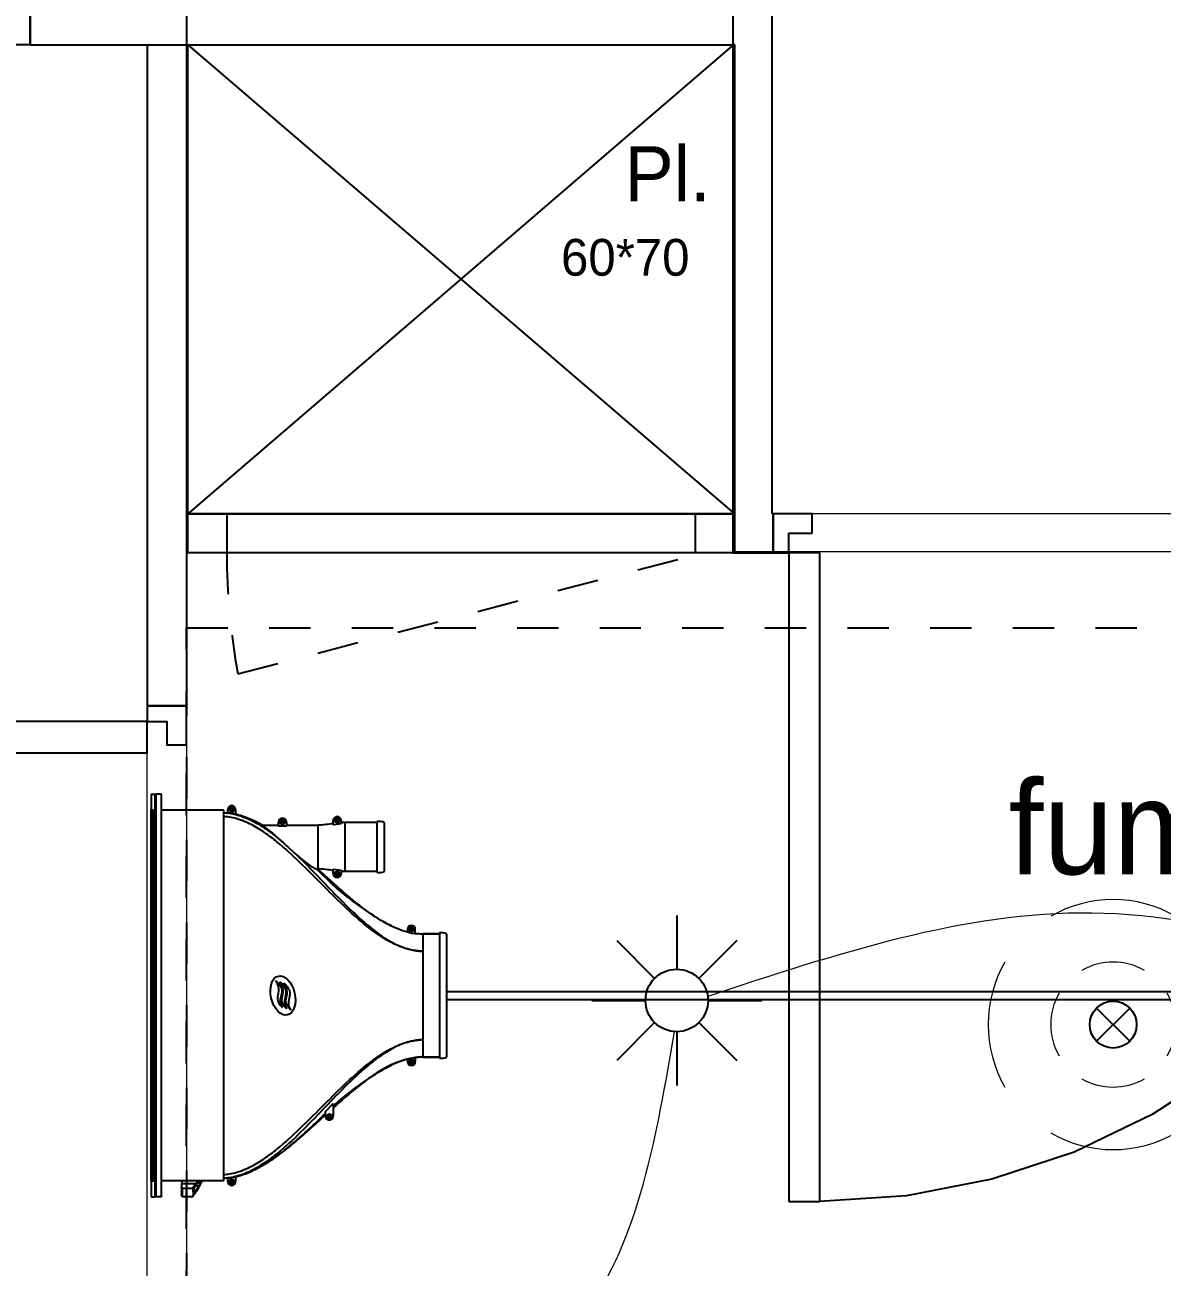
# Model space of a CAD drawing. Header units: centimetres. Extents: x 2648 to 12729, y 1890 to 6224.
# Drawn here: x 8802.1 to 8947.7, y 3593.1 to 3752 of the extents above; entities that cross this region are included whole.
import ezdxf

# ---------------------------------------------------------------- set-up
doc = ezdxf.new("R2010")
doc.units = ezdxf.units.CM
doc.linetypes.add('Style de ligne -18', pattern=[0.164042, 0.054681, -0.109361])
doc.linetypes.add('VW-01', pattern=[0.41656, 0.20828, -0.20828])
for name, color, linetype in [('B Faux plafonds', 9, 'Continuous'), ('B Général', 252, 'Continuous'), ('C ANNOTATIONS-prestations', 252, 'Continuous'), ('D SURFACES-shab', 252, 'Continuous')]:
    doc.layers.add(name, color=color, linetype=linetype)
for name, color, linetype, lineweight in [('prlm-CHAUFF', 4, 'Continuous', 25), ('prlm-ELEC-CFO', 10, 'Continuous', 25), ('prlm-ELEC-SSI', 6, 'Continuous', 25)]:
    doc.layers.add(name, color=color, linetype=linetype, lineweight=lineweight)
doc.styles.add('Eurostile', font='Eurosti.TTF')
doc.styles.add('prlm-elec-ssi', font='comic.ttf', dxfattribs={"height": 12})

# ---------------------------------------------------------------- blocks, each defined once
blk = doc.blocks.new('xi.FUM')
at = {"color": 0}
blk.add_wipeout([(-10.61, -10.61), (-15, 0), (-10.61, 10.61), (0, 15), (10.61, 10.61), (15, 0), (10.61, -10.61), (0, -15)], dxfattribs=at).dxf.layer = 'prlm-ELEC-SSI'
at = {"layer": 'prlm-ELEC-SSI', "color": 0}
for points in [[(-2.12, 2.12), (2.12, -2.12)], [(2.12, 2.12), (-2.12, -2.12)]]:
    blk.add_lwpolyline(points, dxfattribs=at)
blk.add_circle((0, 0), 3, dxfattribs=at)
at = {"layer": 'prlm-ELEC-SSI', "color": 0, "lineweight": 13}
for radius, start, end in [(16, 60, 120), (16, 150, 210), (8, 60, 120), (16, 330, 30), (8, 150, 210), (8, 330, 30), (8, 240, 300), (16, 240, 300)]:
    blk.add_arc((0, 0), radius, start, end, dxfattribs=at)
blk = doc.blocks.new('xi.SPOT')
at = {"color": 0, "lineweight": 5}
blk.add_wipeout([(-4, 0), (-2.83, -2.83), (0, -4), (2.83, -2.83), (4, 0), (2.83, 2.83), (0, 4), (-2.83, 2.83)], dxfattribs=at).dxf.layer = 'prlm-ELEC-CFO'
at = {"layer": 'prlm-ELEC-CFO', "color": 0, "linetype": 'ByBlock', "lineweight": -2, "flags": 128}
for points in [[(0, 10.88), (0, 4)], [(-7.69, 7.69), (-2.83, 2.83)], [(7.69, 7.69), (2.83, 2.83)], [(-10.88, 0), (-4, 0)], [(4, 0), (10.88, 0)], [(-2.83, -2.83), (-7.69, -7.69)], [(2.83, -2.83), (7.69, -7.69)], [(0, -4), (0, -10.88)]]:
    blk.add_lwpolyline(points, dxfattribs=at)
at = {"layer": 'prlm-ELEC-CFO', "color": 0, "linetype": 'ByBlock', "lineweight": -2}
blk.add_circle((0, 0), 4, dxfattribs=at)
blk = doc.blocks.new('B 80.Groupe-1')
at = {"layer": 'B Général', "linetype": 'Continuous'}
for p, q in [((8892.97, 3749.59), (8822.97, 3689.48)), ((8822.97, 3749.48), (8892.97, 3689.48))]:
    blk.add_line(p, q, dxfattribs=at)
at = {"layer": 'B Général', "linetype": 'VW-01', "ltscale": 25.4}
blk.add_line((8829.39, 3668.99), (8888.97, 3684.48), dxfattribs=at)
at = {"layer": 'B Général', "linetype": 'Continuous', "flags": 128}
for points in [[(8822.97, 3689.48), (8822.97, 3749.48), (8892.97, 3749.48), (8892.97, 3689.48)], [(8892.97, 3689.48), (8892.97, 3684.48), (8822.97, 3684.48), (8822.97, 3689.48)], [(8827.97, 3689.48), (8827.97, 3684.48), (8822.97, 3684.48), (8822.97, 3689.48)], [(8892.97, 3689.48), (8892.97, 3684.48), (8887.97, 3684.48), (8887.97, 3689.48)]]:
    blk.add_lwpolyline(points, close=True, dxfattribs=at)
at = {"layer": 'B Général', "linetype": 'VW-01', "ltscale": 25.4}
blk.add_arc((8912.97, 3684.48), 85, 180, 190.4987, dxfattribs=at)
at = {"layer": 'B Général', "insert": (8878.88, 3736.5), "char_height": 7.059, "attachment_point": 1, "line_spacing_factor": 0.894142, "style": 'Eurostile'}
blk.add_mtext('Pl.', dxfattribs=at)
at = {"layer": 'C ANNOTATIONS-prestations', "insert": (8870.75, 3722.25), "char_height": 4.706, "attachment_point": 4, "line_spacing_factor": 0.894142, "style": 'Eurostile'}
blk.add_mtext('60*70', dxfattribs=at)
blk = doc.blocks.new('B 80.PP 80')
at = {"layer": 'B Général', "flags": 128}
blk.add_lwpolyline([(-43, 2.5), (-43, 85.5), (-39, 85.5), (-39, 2.5)], close=True, dxfattribs=at)
at = {"layer": 'B Général', "linetype": 'Style de ligne -18', "ltscale": 25.4, "flags": 128}
blk.add_lwpolyline([(46, 2.5), (45.27, 13.33), (43.1, 23.98), (39.53, 34.26), (34.61, 44), (28.44, 53.03), (21.1, 61.19), (12.74, 68.35), (3.5, 74.38), (-6.47, 79.18), (-17, 82.67), (-27.91, 84.79), (-39, 85.5)], dxfattribs=at)
at = {"layer": 'B Général', "linetype": 'Continuous', "flags": 128}
for points in [[(-45, 2.5), (-43, 2.5), (-43, 0), (-40, 0), (-40, -2.5), (-45, -2.5)], [(48, 2.5), (46, 2.5), (46, 0), (43, 0), (43, -2.5), (48, -2.5), (48, -2.5), (48, -2.5), (48, 1.79), (48, 1.79)]]:
    blk.add_lwpolyline(points, close=True, dxfattribs=at)
at = {"layer": 'C ANNOTATIONS-prestations', "insert": (-37.5, 32.5), "char_height": 5.8825, "attachment_point": 1, "rotation": 90, "line_spacing_factor": 0.894142, "style": 'Eurostile'}
blk.add_mtext('PP 83 x 204', dxfattribs=at)

msp = doc.modelspace()

# ---------------------------------------------------------------- linework, layer by layer
at = {"layer": 'B Faux plafonds', "linetype": 'VW-01', "ltscale": 25.4, "flags": 128}
for points in [[(9042.796, 3554.889), (9042.796, 3822.084), (8892.796, 3822.084), (8892.796, 3893.389), (8822.796, 3893.389), (8822.796, 3554.889)], [(8822.796, 3674.889), (9042.796, 3674.889), (9042.796, 3554.889), (8822.796, 3554.889)]]:
    msp.add_lwpolyline(points, close=True, dxfattribs=at)
at = {"layer": 'B Général', "linetype": 'Continuous'}
for p, q in [((8892.796, 3684.481), (8892.796, 3822.084)), ((8892.796, 3684.481), (8892.796, 3822.084)), ((8897.796, 3689.481), (8897.796, 3822.084)), ((8897.796, 3689.481), (8897.796, 3822.084)), ((8802.796, 3749.48), (8802.796, 3754.48)), ((8802.796, 3749.48), (8892.796, 3749.48)), ((8802.796, 3749.48), (8817.796, 3749.48)), ((8817.796, 3749.48), (8817.796, 3664.889)), ((8817.796, 3749.48), (8817.796, 3664.889)), ((8822.796, 3749.48), (8892.796, 3749.48)), ((8822.796, 3749.48), (8822.796, 3664.889)), ((8822.796, 3749.48), (8822.796, 3664.889)), ((8897.796, 3689.481), (8897.896, 3689.481)), ((8897.796, 3689.481), (8897.896, 3689.481)), ((8897.896, 3684.481), (8897.896, 3689.481)), ((8902.896, 3689.481), (8897.896, 3689.481)), ((8897.896, 3689.481), (8897.896, 3684.481)), ((8902.896, 3686.981), (8902.896, 3689.481)), ((8899.896, 3684.481), (8899.896, 3686.981)), ((8899.896, 3686.981), (8902.896, 3686.981)), ((8892.796, 3684.481), (8897.896, 3684.481)), ((8892.796, 3684.481), (8897.896, 3684.481)), ((8897.896, 3684.481), (8899.896, 3684.481)), ((8817.796, 3664.889), (8822.796, 3664.889))]:
    msp.add_line(p, q, dxfattribs=at)
at = {"layer": 'B Général'}
for p, q in [((8899.896, 3684.481), (8899.896, 3601.481)), ((8903.896, 3684.481), (8899.896, 3684.481)), ((8903.896, 3601.481), (8903.896, 3684.481)), ((8899.896, 3601.481), (8903.896, 3601.481))]:
    msp.add_line(p, q, dxfattribs=at)
at = {"layer": 'B Général', "linetype": 'Style de ligne -18', "ltscale": 645.16}
for p, q in [((8925.896, 3604.31), (8914.991, 3602.192)), ((8914.991, 3602.192), (8903.896, 3601.481))]:
    msp.add_line(p, q, dxfattribs=at)
at = {"layer": 'D SURFACES-shab', "lineweight": 18, "flags": 128}
for points in [[(8897.796, 3822.084), (9042.796, 3822.084), (9042.796, 3689.481), (8897.796, 3689.481)], [(8817.796, 3749.48), (8452.485, 3749.48), (8452.485, 3276.389), (8976.796, 3276.389), (8976.797, 3336.389), (9036.795, 3336.389), (9036.796, 3519.889), (8975.796, 3519.889), (8975.796, 3549.889), (8817.796, 3549.889)], [(8892.796, 3684.584), (8892.796, 3749.533), (8822.796, 3749.426), (8822.796, 3554.889), (9042.796, 3554.889), (9042.796, 3684.584)]]:
    msp.add_lwpolyline(points, close=True, dxfattribs=at)
at = {"layer": 'prlm-CHAUFF', "ltscale": 50}
for p, q in [((8818.304, 3653.574), (8818.794, 3653.574)), ((8818.304, 3653.574), (8818.304, 3602.074)), ((8818.794, 3602.074), (8818.794, 3653.574)), ((8818.794, 3653.574), (8818.872, 3653.574)), ((8819.604, 3653.574), (8818.872, 3653.574)), ((8818.872, 3653.574), (8818.872, 3602.074)), ((8819.604, 3602.074), (8819.604, 3653.574)), ((8818.305, 3651.574), (8818.305, 3604.074)), ((8818.305, 3651.574), (8818.312, 3651.574)), ((8818.312, 3651.552), (8818.305, 3651.574)), ((8818.312, 3604.074), (8818.312, 3651.574)), ((8818.324, 3651.574), (8818.324, 3604.074)), ((8818.324, 3651.574), (8818.346, 3651.574)), ((8818.346, 3651.508), (8818.324, 3651.574)), ((8818.346, 3604.074), (8818.346, 3651.574)), ((8818.37, 3651.574), (8818.37, 3604.074)), ((8818.37, 3651.574), (8818.407, 3651.574)), ((8818.407, 3651.463), (8818.37, 3651.574)), ((8818.407, 3604.074), (8818.407, 3651.574)), ((8818.443, 3651.574), (8818.443, 3604.074)), ((8818.443, 3651.574), (8818.495, 3651.574)), ((8818.495, 3651.419), (8818.443, 3651.574)), ((8818.495, 3604.074), (8818.495, 3651.574)), ((8818.543, 3651.574), (8818.543, 3604.074)), ((8818.543, 3651.574), (8818.61, 3651.574)), ((8818.61, 3651.374), (8818.543, 3651.574)), ((8818.61, 3604.074), (8818.61, 3651.574)), ((8827.604, 3651.524), (8819.604, 3651.524)), ((8827.604, 3604.124), (8827.604, 3651.524)), ((8828.104, 3651.181), (8828.104, 3651.624)), ((8828.448, 3651.574), (8828.448, 3651.674)), ((8828.448, 3651.674), (8828.554, 3651.674)), ((8828.554, 3651.574), (8828.448, 3651.574)), ((8828.554, 3651.781), (8828.654, 3651.781)), ((8828.554, 3651.674), (8828.554, 3651.781)), ((8828.554, 3651.468), (8828.554, 3651.574)), ((8828.654, 3651.781), (8828.654, 3651.674)), ((8828.654, 3651.674), (8828.761, 3651.674)), ((8828.761, 3651.574), (8828.654, 3651.574)), ((8828.654, 3651.574), (8828.654, 3651.468)), ((8828.761, 3651.674), (8828.761, 3651.574)), ((8829.104, 3651.624), (8829.104, 3651.011)), ((8828.021, 3651.186), (8828.104, 3651.182)), ((8828.654, 3651.468), (8828.554, 3651.468)), ((8834.604, 3649.474), (8834.604, 3650.024)), ((8834.948, 3650.074), (8835.054, 3650.074)), ((8834.948, 3649.974), (8834.948, 3650.074)), ((8835.054, 3649.974), (8834.948, 3649.974)), ((8835.054, 3650.181), (8835.154, 3650.181)), ((8835.054, 3650.074), (8835.054, 3650.181)), ((8835.054, 3649.868), (8835.054, 3649.974)), ((8835.154, 3650.181), (8835.154, 3650.074)), ((8835.154, 3650.074), (8835.261, 3650.074)), ((8835.261, 3649.974), (8835.154, 3649.974)), ((8835.154, 3649.974), (8835.154, 3649.868)), ((8835.261, 3650.074), (8835.261, 3649.974)), ((8835.604, 3650.024), (8835.604, 3649.474)), ((8841.604, 3649.674), (8841.604, 3650.224)), ((8841.948, 3650.174), (8841.948, 3650.274)), ((8841.948, 3650.274), (8842.054, 3650.274)), ((8842.054, 3650.174), (8841.948, 3650.174)), ((8842.054, 3650.381), (8842.154, 3650.381)), ((8842.054, 3650.274), (8842.054, 3650.381)), ((8842.054, 3650.068), (8842.054, 3650.174)), ((8842.154, 3650.068), (8842.054, 3650.068)), ((8842.154, 3650.381), (8842.154, 3650.274)), ((8842.154, 3650.274), (8842.261, 3650.274)), ((8842.154, 3650.174), (8842.154, 3650.068)), ((8842.261, 3650.174), (8842.154, 3650.174)), ((8842.261, 3650.274), (8842.261, 3650.174)), ((8842.604, 3650.224), (8842.604, 3649.791)), ((8843.104, 3643.674), (8843.104, 3649.974)), ((8847.204, 3649.974), (8843.104, 3649.974)), ((8847.204, 3649.974), (8843.104, 3649.974)), ((8847.204, 3643.574), (8847.204, 3650.074)), ((8848.104, 3649.974), (8848.104, 3643.674)), ((8832.482, 3649.624), (8834.604, 3649.624)), ((8832.482, 3649.624), (8834.604, 3649.624)), ((8835.604, 3649.474), (8834.604, 3649.474)), ((8835.154, 3649.868), (8835.054, 3649.868)), ((8835.604, 3649.624), (8839.604, 3649.624)), ((8835.604, 3649.624), (8839.604, 3649.624)), ((8839.604, 3649.624), (8839.604, 3644.024)), ((8841.66, 3649.674), (8841.604, 3649.674)), ((8842.604, 3649.791), (8841.66, 3649.674)), ((8839.447, 3644.024), (8839.604, 3644.024)), ((8839.447, 3644.024), (8841.604, 3641.955)), ((8841.604, 3641.955), (8839.447, 3644.024)), ((8839.447, 3644.024), (8839.604, 3644.024)), ((8841.604, 3643.974), (8841.66, 3643.974)), ((8841.604, 3643.424), (8841.604, 3643.974)), ((8841.66, 3643.974), (8842.604, 3643.858)), ((8842.054, 3643.581), (8842.154, 3643.581)), ((8842.054, 3643.474), (8842.054, 3643.581)), ((8842.154, 3643.581), (8842.154, 3643.474)), ((8842.604, 3643.858), (8842.604, 3643.424)), ((8847.204, 3643.674), (8843.104, 3643.674)), ((8847.204, 3643.674), (8843.104, 3643.674)), ((8841.948, 3643.374), (8841.948, 3643.474)), ((8841.948, 3643.474), (8842.054, 3643.474)), ((8842.054, 3643.374), (8841.948, 3643.374)), ((8842.054, 3643.268), (8842.054, 3643.374)), ((8842.154, 3643.268), (8842.054, 3643.268)), ((8842.154, 3643.474), (8842.261, 3643.474)), ((8842.261, 3643.374), (8842.154, 3643.374)), ((8842.154, 3643.374), (8842.154, 3643.268)), ((8842.261, 3643.474), (8842.261, 3643.374)), ((8848.084, 3637.23), (8848.084, 3637.23)), ((8851.104, 3636.282), (8851.104, 3635.982)), ((8851.104, 3635.982), (8851.784, 3635.778)), ((8851.448, 3636.232), (8851.448, 3636.332)), ((8851.448, 3636.332), (8851.554, 3636.332)), ((8851.554, 3636.232), (8851.448, 3636.232)), ((8851.554, 3636.439), (8851.654, 3636.439)), ((8851.554, 3636.332), (8851.554, 3636.439)), ((8851.554, 3636.126), (8851.554, 3636.232)), ((8851.654, 3636.126), (8851.554, 3636.126)), ((8851.654, 3636.439), (8851.654, 3636.332)), ((8851.654, 3636.332), (8851.761, 3636.332)), ((8851.654, 3636.232), (8851.654, 3636.126)), ((8851.761, 3636.232), (8851.654, 3636.232)), ((8851.761, 3636.332), (8851.761, 3636.232)), ((8852.104, 3635.729), (8851.784, 3635.778)), ((8852.104, 3635.729), (8852.104, 3636.282)), ((8853.104, 3633.495), (8853.104, 3635.724)), ((8855.204, 3635.724), (8853.104, 3635.724)), ((8853.104, 3635.724), (8855.204, 3635.724)), ((8855.204, 3635.824), (8855.204, 3619.824)), ((8856.104, 3635.724), (8856.104, 3619.924)), ((8853.104, 3622.153), (8853.104, 3633.495)), ((8853.104, 3619.924), (8853.104, 3622.153)), ((8851.104, 3619.666), (8851.784, 3619.87)), ((8851.784, 3619.87), (8852.104, 3619.92)), ((8852.104, 3619.92), (8852.104, 3619.366)), ((8855.204, 3619.924), (8853.104, 3619.924)), ((8853.104, 3619.924), (8855.204, 3619.924)), ((8848.084, 3618.419), (8848.084, 3618.443)), ((8848.623, 3618.706), (8848.623, 3618.737)), ((8851.104, 3619.366), (8851.104, 3619.666)), ((8851.448, 3619.316), (8851.448, 3619.416)), ((8851.448, 3619.416), (8851.554, 3619.416)), ((8851.554, 3619.316), (8851.448, 3619.316)), ((8851.554, 3619.522), (8851.654, 3619.522)), ((8851.554, 3619.416), (8851.554, 3619.522)), ((8851.554, 3619.21), (8851.554, 3619.316)), ((8851.654, 3619.21), (8851.554, 3619.21)), ((8851.654, 3619.522), (8851.654, 3619.416)), ((8851.654, 3619.416), (8851.761, 3619.416)), ((8851.654, 3619.316), (8851.654, 3619.21)), ((8851.761, 3619.316), (8851.654, 3619.316)), ((8851.761, 3619.416), (8851.761, 3619.316)), ((8840.604, 3612.997), (8841.604, 3613.999)), ((8841.604, 3613.999), (8841.604, 3612.383)), ((8840.604, 3612.383), (8840.604, 3612.997)), ((8840.948, 3612.333), (8840.948, 3612.433)), ((8840.948, 3612.433), (8841.054, 3612.433)), ((8841.054, 3612.333), (8840.948, 3612.333)), ((8841.054, 3612.54), (8841.154, 3612.54)), ((8841.054, 3612.433), (8841.054, 3612.54)), ((8841.054, 3612.227), (8841.054, 3612.333)), ((8841.154, 3612.227), (8841.054, 3612.227)), ((8841.154, 3612.54), (8841.154, 3612.433)), ((8841.154, 3612.433), (8841.261, 3612.433)), ((8841.261, 3612.333), (8841.154, 3612.333)), ((8841.154, 3612.333), (8841.154, 3612.227)), ((8841.261, 3612.433), (8841.261, 3612.333)), ((8818.305, 3604.074), (8818.312, 3604.096)), ((8818.312, 3604.074), (8818.305, 3604.074)), ((8818.324, 3604.074), (8818.346, 3604.141)), ((8818.346, 3604.074), (8818.324, 3604.074)), ((8818.37, 3604.074), (8818.407, 3604.185)), ((8818.407, 3604.074), (8818.37, 3604.074)), ((8818.443, 3604.074), (8818.495, 3604.23)), ((8818.495, 3604.074), (8818.443, 3604.074)), ((8818.543, 3604.074), (8818.61, 3604.274)), ((8818.61, 3604.074), (8818.543, 3604.074)), ((8827.604, 3604.124), (8819.604, 3604.124)), ((8822.204, 3604.029), (8822.114, 3603.939)), ((8822.114, 3603.939), (8822.204, 3603.849)), ((8822.17, 3604.124), (8822.204, 3604.09)), ((8822.204, 3604.124), (8822.204, 3603.761)), ((8824.021, 3603.761), (8824.266, 3604.124)), ((8824.076, 3603.642), (8824.411, 3604.124)), ((8828.021, 3604.462), (8828.104, 3604.467)), ((8828.104, 3604.024), (8828.104, 3604.467)), ((8828.448, 3603.974), (8828.448, 3604.074)), ((8828.448, 3604.074), (8828.554, 3604.074)), ((8828.554, 3603.974), (8828.448, 3603.974)), ((8828.554, 3604.181), (8828.654, 3604.181)), ((8828.554, 3604.074), (8828.554, 3604.181)), ((8828.554, 3603.868), (8828.554, 3603.974)), ((8828.654, 3603.868), (8828.554, 3603.868)), ((8828.654, 3604.181), (8828.654, 3604.074)), ((8828.654, 3604.074), (8828.761, 3604.074)), ((8828.761, 3603.974), (8828.654, 3603.974)), ((8828.654, 3603.974), (8828.654, 3603.868)), ((8828.761, 3604.074), (8828.761, 3603.974)), ((8829.104, 3604.637), (8829.104, 3604.024)), ((8822.204, 3603.786), (8822.114, 3603.696)), ((8822.114, 3603.696), (8822.204, 3603.606)), ((8822.168, 3603.643), (8822.114, 3603.589)), ((8822.114, 3603.589), (8822.18, 3603.523)), ((8822.204, 3603.548), (8822.114, 3603.458)), ((8822.114, 3603.458), (8822.204, 3603.368)), ((8822.172, 3603.4), (8822.114, 3603.342)), ((8822.114, 3603.342), (8822.188, 3603.268)), ((8822.204, 3603.285), (8822.114, 3603.195)), ((8822.114, 3603.195), (8822.204, 3603.105)), ((8822.184, 3603.125), (8822.114, 3603.056)), ((8822.204, 3603.097), (8822.114, 3603.007)), ((8822.114, 3603.056), (8822.138, 3603.032)), ((8822.114, 3603.007), (8822.204, 3602.917)), ((8822.197, 3602.924), (8822.114, 3602.841)), ((8822.114, 3602.841), (8822.204, 3602.751)), ((8822.149, 3602.807), (8822.114, 3602.773)), ((8822.114, 3602.773), (8822.153, 3602.734)), ((8822.187, 3602.768), (8822.114, 3602.696)), ((8822.114, 3602.696), (8822.204, 3602.606)), ((8822.177, 3602.633), (8822.114, 3602.57)), ((8822.114, 3602.57), (8822.204, 3602.48)), ((8822.132, 3602.552), (8822.114, 3602.534)), ((8822.114, 3602.534), (8822.149, 3602.5)), ((8822.167, 3602.517), (8822.114, 3602.465)), ((8822.114, 3602.465), (8822.204, 3602.375)), ((8822.157, 3602.422), (8822.114, 3602.379)), ((8822.114, 3602.379), (8822.204, 3602.289)), ((8822.147, 3602.347), (8822.114, 3602.315)), ((8822.114, 3602.315), (8822.204, 3602.225)), ((8822.136, 3602.293), (8822.114, 3602.271)), ((8822.114, 3602.271), (8822.204, 3602.181)), ((8822.204, 3603.761), (8824.021, 3603.761)), ((8822.204, 3603.187), (8822.204, 3603.761)), ((8822.204, 3603.187), (8822.206, 3603.185)), ((8822.204, 3602.161), (8822.204, 3603.187)), ((8822.206, 3603.185), (8823.645, 3603.185)), ((8822.254, 3603.109), (8822.206, 3603.185)), ((8822.254, 3603.109), (8822.254, 3602.116)), ((8823.618, 3603.109), (8822.254, 3603.109)), ((8823.645, 3603.185), (8823.618, 3603.109)), ((8823.645, 3603.185), (8824.021, 3603.761)), ((8823.846, 3603.287), (8824.065, 3603.625)), ((8824.065, 3602.767), (8823.846, 3602.43)), ((8823.856, 3602.815), (8824.039, 3602.815)), ((8824.028, 3602.806), (8823.857, 3602.806)), ((8823.858, 3602.544), (8824.028, 3602.806)), ((8824.394, 3603.416), (8823.929, 3603.416)), ((8823.964, 3603.47), (8824.459, 3603.47)), ((8824.028, 3602.806), (8824.039, 3602.815)), ((8824.065, 3602.767), (8824.028, 3602.806)), ((8824.039, 3602.815), (8824.395, 3603.416)), ((8824.076, 3602.785), (8824.039, 3602.815)), ((8824.065, 3603.625), (8824.076, 3603.642)), ((8824.076, 3602.785), (8824.065, 3602.767)), ((8824.433, 3603.39), (8824.076, 3602.785)), ((8824.395, 3603.416), (8824.433, 3603.39)), ((8824.459, 3603.47), (8824.455, 3603.468)), ((8824.459, 3603.47), (8824.497, 3603.493)), ((8818.304, 3602.074), (8818.794, 3602.074)), ((8818.872, 3602.074), (8818.794, 3602.074)), ((8819.604, 3602.074), (8818.872, 3602.074)), ((8822.206, 3602.159), (8822.204, 3602.161)), ((8822.254, 3602.116), (8822.206, 3602.159)), ((8822.254, 3602.116), (8823.618, 3602.116))]:
    msp.add_line(p, q, dxfattribs=at)
for centre, radius in [((8828.604, 3651.624), 0.3), ((8828.604, 3651.624), 0.25), ((8835.104, 3650.024), 0.3), ((8835.104, 3650.024), 0.25), ((8842.104, 3650.224), 0.3), ((8842.104, 3650.224), 0.25), ((8842.104, 3643.424), 0.3), ((8842.104, 3643.424), 0.25), ((8851.604, 3636.282), 0.3), ((8851.604, 3636.282), 0.25), ((8851.604, 3619.366), 0.3), ((8851.604, 3619.366), 0.25), ((8841.104, 3612.383), 0.3), ((8841.104, 3612.383), 0.25), ((8828.604, 3604.024), 0.3), ((8828.604, 3604.024), 0.25)]:
    msp.add_circle(centre, radius, dxfattribs=at)
for centre, radius, start, end in [((8828.604, 3651.624), 0.5, 0, 180), ((8826.244, 3639.237), 12.115, 73.72632, 76.38523), ((8835.104, 3650.024), 0.5, 0, 180), ((8842.104, 3650.224), 0.5, 0, 180), ((8847.439, 3648.088), 2, 70.5755, 96.74412), ((8847.439, 3648.088), 2, 70.5755, 96.74412), ((8818.83, 3630.307), 23.654, 46.40993, 54.75012), ((8859.651, 3672.567), 35.103, 225.71113, 229.52651), ((8847.439, 3645.56), 2, 263.25588, 289.4245), ((8847.439, 3645.56), 2, 263.25588, 289.4245), ((8842.104, 3643.424), 0.5, 180, 0), ((8849.706, 3650.336), 11.657, 225.97007, 230.42447), ((8849.931, 3650.587), 11.994, 226.03261, 230.36189), ((8867.667, 3670.959), 39.002, 229.38871, 239.85996), ((8867.667, 3670.958), 39.001, 229.38866, 239.86009), ((8857.772, 3654.742), 20.014, 241.04826, 242.79827), ((8857.772, 3654.742), 20.014, 241.04819, 242.79819), ((8854.074, 3647.339), 11.739, 242.3321, 255.44097), ((8853.929, 3646.98), 11.354, 242.13741, 255.69294), ((8851.604, 3636.282), 0.5, 0, 180), ((8853.09, 3642.893), 7.169, 262.09231, 263.54484), ((8853.112, 3643.492), 7.768, 262.54564, 269.94227), ((8853.114, 3643.547), 7.822, 262.57629, 269.92645), ((8853.09, 3642.893), 7.169, 263.90527, 270.11567), ((8855.439, 3633.838), 2, 70.5755, 96.74412), ((8855.439, 3633.838), 2, 70.57549, 96.74413), ((8854.585, 3606.719), 13.428, 102.99541, 126.08235), ((8853.112, 3612.156), 7.768, 90.05773, 97.45436), ((8853.114, 3612.102), 7.822, 90.07356, 97.42371), ((8853.094, 3612.713), 7.248, 89.9215, 97.83817), ((8855.439, 3621.81), 2, 263.25588, 289.4245), ((8855.439, 3621.81), 2, 263.25587, 289.42451), ((8867.667, 3584.69), 39.001, 120.13992, 130.61135), ((8857.772, 3600.906), 20.014, 117.2018, 118.95181), ((8853.929, 3608.669), 11.354, 104.41062, 117.86258), ((8851.604, 3619.366), 0.5, 180, 0), ((8867.667, 3584.69), 39.002, 122.5506, 130.61129), ((8849.706, 3605.313), 11.657, 129.57553, 134.02992), ((8849.931, 3605.062), 11.994, 129.6381, 133.96738), ((8841.104, 3612.383), 0.5, 180, 0), ((8812.373, 3610.183), 13.847, 331.91822, 334.05151), ((8812.722, 3610.062), 13.432, 332.11504, 333.76315), ((8828.604, 3604.024), 0.5, 180, 0), ((8813.567, 3609.538), 12.5, 323.74938, 325.06371), ((8824.523, 3601.94), 0.836, 144.1326, 149.24253), ((8824.714, 3603.102), 0.448, 124.67133, 135.49816), ((8825.059, 3603.07), 0.703, 143.033, 152.93247), ((8813.567, 3609.538), 12.5, 331.31767, 331.5903)]:
    msp.add_arc(centre, radius, start, end, dxfattribs=at)
msp.add_ellipse((8835.152, 3627.824), major_axis=(0.574, -2.491), ratio=0.6007751, dxfattribs=at)
for points, knots in [([(8827.605, 3651.217), (8827.882, 3651.205), (8828.158, 3651.176), (8828.796, 3651.073), (8829.155, 3650.988), (8830.212, 3650.666), (8830.889, 3650.365), (8832.202, 3649.65), (8832.82, 3649.246), (8834.01, 3648.38), (8834.582, 3647.919), (8835.139, 3647.44)], [0.03316313, 0.03316313, 0.03316313, 0.03316313, 0.125, 0.125, 0.25, 0.25, 0.5, 0.5, 0.75, 0.75, 1, 1, 1, 1]), ([(8853.104, 3633.495), (8852.934, 3633.496), (8852.764, 3633.502), (8852.425, 3633.527), (8852.257, 3633.546), (8851.752, 3633.619), (8851.42, 3633.691), (8850.766, 3633.874), (8850.446, 3633.984), (8849.817, 3634.234), (8849.507, 3634.374), (8848.605, 3634.827), (8848.037, 3635.168), (8846.942, 3635.901), (8846.415, 3636.292), (8844.874, 3637.516), (8843.901, 3638.396), (8841.995, 3640.208), (8841.064, 3641.141), (8839.205, 3643.009), (8838.277, 3643.946), (8836.377, 3645.773), (8835.409, 3646.663), (8833.879, 3647.902), (8833.356, 3648.298), (8832.541, 3648.855), (8832.264, 3649.034), (8831.698, 3649.377), (8831.407, 3649.54), (8830.518, 3649.996), (8829.909, 3650.251), (8828.961, 3650.524), (8828.638, 3650.596), (8828.077, 3650.682), (8827.841, 3650.706), (8827.605, 3650.717)], [0, 0, 0, 0, 0.015625, 0.015625, 0.03125, 0.03125, 0.0625, 0.0625, 0.09375, 0.09375, 0.125, 0.125, 0.1875, 0.1875, 0.25, 0.25, 0.375, 0.375, 0.5, 0.5, 0.625, 0.625, 0.75, 0.75, 0.8125, 0.8125, 0.84375, 0.84375, 0.875, 0.875, 0.9375, 0.9375, 0.96875, 0.96875, 0.99071887, 0.99071887, 0.99071887, 0.99071887]), ([(8829.104, 3651.014), (8829.401, 3650.946), (8829.695, 3650.864), (8830.132, 3650.72), (8830.277, 3650.668), (8830.565, 3650.56), (8830.708, 3650.503), (8831.131, 3650.324), (8831.408, 3650.195), (8831.952, 3649.921), (8832.219, 3649.776), (8832.482, 3649.624)], [0, 0, 0, 0, 0.25, 0.25, 0.375, 0.375, 0.5, 0.5, 0.75, 0.75, 1, 1, 1, 1]), ([(8832.482, 3649.624), (8832.203, 3649.785), (8831.92, 3649.938), (8831.344, 3650.226), (8831.052, 3650.36), (8830.457, 3650.605), (8830.154, 3650.716), (8829.774, 3650.835), (8829.704, 3650.856), (8829.634, 3650.877)], [0, 0, 0, 0, 0.25, 0.25, 0.5, 0.5, 0.75, 0.75, 0.80624293, 0.80624293, 0.80624293, 0.80624293]), ([(8836.866, 3645.864), (8838.112, 3644.67), (8839.309, 3643.418), (8841.704, 3640.923), (8842.901, 3639.674), (8844.775, 3637.892), (8845.413, 3637.314), (8846.737, 3636.213), (8847.422, 3635.689), (8848.516, 3634.98), (8848.892, 3634.756), (8849.674, 3634.345), (8850.081, 3634.158), (8850.912, 3633.845), (8851.341, 3633.718), (8851.996, 3633.586), (8852.217, 3633.552), (8852.55, 3633.518), (8852.661, 3633.51), (8852.884, 3633.498), (8852.994, 3633.496), (8853.104, 3633.495)], [0, 0, 0, 0, 0.25, 0.25, 0.5, 0.5, 0.625, 0.625, 0.75, 0.75, 0.8125, 0.8125, 0.875, 0.875, 0.9375, 0.9375, 0.96875, 0.96875, 0.984375, 0.984375, 1, 1, 1, 1]), ([(8836.866, 3645.864), (8837.129, 3645.633), (8837.394, 3645.408), (8837.906, 3644.995), (8838.154, 3644.804), (8838.632, 3644.461), (8838.855, 3644.314), (8839.138, 3644.149), (8839.222, 3644.104), (8839.361, 3644.042), (8839.415, 3644.024), (8839.447, 3644.024)], [0, 0, 0, 0, 0.25, 0.25, 0.5, 0.5, 0.75, 0.75, 0.875, 0.875, 1, 1, 1, 1]), ([(8849.063, 3636.726), (8848.726, 3636.885), (8848.015, 3637.255), (8846.958, 3637.901), (8845.872, 3638.654), (8844.789, 3639.479), (8843.709, 3640.362), (8842.417, 3641.475), (8841.065, 3642.687), (8840.037, 3643.632), (8839.6, 3644.026)], [0.15680816, 0.15680816, 0.15680816, 0.15680816, 0.23054182, 0.31498735, 0.4025619, 0.49293853, 0.58568769, 0.68035512, 0.83177458, 0.95095777, 0.95095777, 0.95095777, 0.95095777]), ([(8834.232, 3629.761), (8834.95, 3629.038), (8835.045, 3628.662), (8835.004, 3628.273), (8834.939, 3627.661), (8834.536, 3627.015), (8835.112, 3626.28)], [0, 0, 0, 0, 0.3890747, 0.3890747, 0.3890747, 1, 1, 1, 1]), ([(8835.276, 3629.449), (8835.995, 3628.727), (8836.09, 3628.351), (8836.049, 3627.962), (8835.984, 3627.35), (8835.58, 3626.704), (8836.157, 3625.969)], [0, 0, 0, 0, 0.3890747, 0.3890747, 0.3890747, 1, 1, 1, 1]), ([(8853.104, 3622.153), (8852.933, 3622.152), (8852.761, 3622.146), (8852.419, 3622.119), (8852.248, 3622.099), (8851.739, 3622.019), (8851.405, 3621.941), (8850.747, 3621.744), (8850.426, 3621.626), (8849.797, 3621.358), (8849.487, 3621.208), (8848.589, 3620.726), (8848.026, 3620.364), (8846.942, 3619.59), (8846.422, 3619.179), (8844.901, 3617.896), (8843.941, 3616.979), (8842.06, 3615.101), (8841.14, 3614.138), (8839.296, 3612.217), (8838.372, 3611.257), (8836.473, 3609.392), (8835.502, 3608.487), (8833.96, 3607.234), (8833.432, 3606.833), (8832.606, 3606.273), (8832.326, 3606.093), (8831.751, 3605.75), (8831.455, 3605.587), (8830.555, 3605.135), (8829.939, 3604.885), (8828.978, 3604.618), (8828.652, 3604.548), (8828.084, 3604.465), (8827.845, 3604.442), (8827.605, 3604.431)], [0, 0, 0, 0, 0.015625, 0.015625, 0.03125, 0.03125, 0.0625, 0.0625, 0.09375, 0.09375, 0.125, 0.125, 0.1875, 0.1875, 0.25, 0.25, 0.375, 0.375, 0.5, 0.5, 0.625, 0.625, 0.75, 0.75, 0.8125, 0.8125, 0.84375, 0.84375, 0.875, 0.875, 0.9375, 0.9375, 0.96875, 0.96875, 0.99080463, 0.99080463, 0.99080463, 0.99080463]), ([(8827.605, 3604.931), (8827.841, 3604.942), (8828.077, 3604.966), (8828.639, 3605.052), (8828.961, 3605.125), (8829.91, 3605.398), (8830.518, 3605.652), (8831.407, 3606.108), (8831.698, 3606.272), (8832.265, 3606.614), (8832.541, 3606.793), (8833.356, 3607.35), (8833.879, 3607.747), (8835.409, 3608.986), (8836.378, 3609.876), (8838.277, 3611.703), (8839.206, 3612.639), (8841.065, 3614.508), (8841.996, 3615.441), (8843.901, 3617.253), (8844.875, 3618.133), (8846.416, 3619.357), (8846.943, 3619.748), (8848.038, 3620.481), (8848.606, 3620.822), (8849.508, 3621.274), (8849.818, 3621.415), (8850.447, 3621.665), (8850.768, 3621.775), (8851.422, 3621.958), (8851.754, 3622.029), (8852.259, 3622.103), (8852.428, 3622.122), (8852.766, 3622.147), (8852.936, 3622.152), (8853.104, 3622.153)], [0.00928076, 0.00928076, 0.00928076, 0.00928076, 0.03125, 0.03125, 0.0625, 0.0625, 0.125, 0.125, 0.15625, 0.15625, 0.1875, 0.1875, 0.25, 0.25, 0.375, 0.375, 0.5, 0.5, 0.625, 0.625, 0.75, 0.75, 0.8125, 0.8125, 0.875, 0.875, 0.90625, 0.90625, 0.9375, 0.9375, 0.96875, 0.96875, 0.984375, 0.984375, 1, 1, 1, 1]), ([(8841.603, 3613.441), (8841.962, 3613.763), (8842.745, 3614.459), (8843.958, 3615.498), (8845.142, 3616.447), (8846.222, 3617.244), (8847.193, 3617.896), (8848.128, 3618.453), (8848.751, 3618.774), (8849.04, 3618.911)], [0.57305924, 0.57305924, 0.57305924, 0.57305924, 0.626259, 0.6884084, 0.74897183, 0.79308272, 0.83589876, 0.87731985, 0.91237468, 0.91237468, 0.91237468, 0.91237468]), ([(8829.104, 3604.634), (8829.392, 3604.7), (8829.678, 3604.78), (8830.243, 3604.965), (8830.524, 3605.07), (8831.348, 3605.413), (8831.876, 3605.679), (8832.903, 3606.263), (8833.401, 3606.581), (8834.377, 3607.254), (8834.854, 3607.611), (8836.254, 3608.712), (8837.146, 3609.492), (8838.894, 3611.09), (8839.75, 3611.91), (8840.604, 3612.732)], [0, 0, 0, 0, 0.0625, 0.0625, 0.125, 0.125, 0.25, 0.25, 0.375, 0.375, 0.5, 0.5, 0.75, 0.75, 1, 1, 1, 1]), ([(8833.15, 3606.424), (8833.314, 3606.526), (8833.807, 3606.846), (8834.621, 3607.418), (8835.591, 3608.158), (8836.561, 3608.948), (8837.642, 3609.87), (8838.826, 3610.922), (8839.846, 3611.849), (8840.44, 3612.388), (8840.604, 3612.537)], [0.16942225, 0.16942225, 0.16942225, 0.16942225, 0.19060013, 0.2339285, 0.2787061, 0.32470189, 0.37164236, 0.43517089, 0.4991397, 0.52356497, 0.52356497, 0.52356497, 0.52356497]), ([(8824.459, 3603.47), (8824.461, 3603.472), (8824.466, 3603.477), (8824.474, 3603.484), (8824.481, 3603.493), (8824.487, 3603.502), (8824.493, 3603.512), (8824.498, 3603.523), (8824.503, 3603.535), (8824.507, 3603.548), (8824.511, 3603.561), (8824.515, 3603.576), (8824.518, 3603.591), (8824.521, 3603.606), (8824.523, 3603.623), (8824.524, 3603.64), (8824.526, 3603.658), (8824.526, 3603.677), (8824.527, 3603.703), (8824.526, 3603.736), (8824.524, 3603.778), (8824.519, 3603.823), (8824.513, 3603.871), (8824.506, 3603.923), (8824.497, 3603.977), (8824.486, 3604.034), (8824.476, 3604.083), (8824.469, 3604.112), (8824.467, 3604.121)], [0, 0, 0, 0, 0.03007729, 0.06005389, 0.0899314, 0.11971144, 0.14939564, 0.17898565, 0.20848313, 0.23788978, 0.26720728, 0.29643736, 0.32558172, 0.35464213, 0.38362033, 0.4125181, 0.44133724, 0.47007953, 0.4987468, 0.55325793, 0.60803682, 0.66309582, 0.71844711, 0.77410266, 0.83007424, 0.88637344, 0.94301163, 0.96771742, 0.96771742, 0.96771742, 0.96771742]), ([(8824.511, 3604.12), (8824.511, 3604.117), (8824.514, 3604.104), (8824.519, 3604.08), (8824.526, 3604.049), (8824.532, 3604.019), (8824.537, 3603.989), (8824.542, 3603.961), (8824.547, 3603.933), (8824.551, 3603.906), (8824.554, 3603.88), (8824.557, 3603.854), (8824.56, 3603.83), (8824.562, 3603.806), (8824.563, 3603.783), (8824.565, 3603.761), (8824.565, 3603.739), (8824.566, 3603.712), (8824.565, 3603.682), (8824.562, 3603.648), (8824.558, 3603.617), (8824.552, 3603.589), (8824.545, 3603.564), (8824.535, 3603.542), (8824.524, 3603.522), (8824.512, 3603.506), (8824.502, 3603.497), (8824.497, 3603.493)], [0.053874, 0.053874, 0.053874, 0.053874, 0.06071041, 0.09076432, 0.12064021, 0.1503557, 0.17992874, 0.20937763, 0.238721, 0.26797777, 0.29716716, 0.32630864, 0.35542192, 0.38452691, 0.4136437, 0.44279256, 0.47199386, 0.50126807, 0.55623267, 0.61100343, 0.66571537, 0.72050165, 0.7754929, 0.83081662, 0.88659665, 0.94295271, 1, 1, 1, 1]), ([(8824.56, 3603.587), (8824.562, 3603.59), (8824.565, 3603.597), (8824.57, 3603.608), (8824.574, 3603.621), (8824.578, 3603.634), (8824.582, 3603.648), (8824.585, 3603.663), (8824.588, 3603.678), (8824.59, 3603.694), (8824.591, 3603.711), (8824.593, 3603.729), (8824.593, 3603.748), (8824.594, 3603.773), (8824.593, 3603.806), (8824.591, 3603.847), (8824.587, 3603.891), (8824.581, 3603.938), (8824.574, 3603.987), (8824.564, 3604.04), (8824.556, 3604.085), (8824.55, 3604.113), (8824.548, 3604.122)], [0.10594021, 0.10594021, 0.10594021, 0.10594021, 0.13595044, 0.16948681, 0.20288603, 0.23617044, 0.26936273, 0.30248592, 0.33556328, 0.36861838, 0.40167498, 0.43475703, 0.46788866, 0.5010941, 0.56297805, 0.62469258, 0.68639421, 0.74823739, 0.81037369, 0.87295114, 0.93611354, 0.96545219, 0.96545219, 0.96545219, 0.96545219]), ([(8823.618, 3602.116), (8823.646, 3602.136), (8823.668, 3602.172), (8823.697, 3602.276), (8823.704, 3602.344), (8823.704, 3602.47), (8823.703, 3602.516), (8823.695, 3602.616), (8823.69, 3602.669), (8823.668, 3602.839), (8823.646, 3602.967), (8823.618, 3603.109)], [0, 0, 0, 0, 0.25, 0.25, 0.5, 0.5, 0.625, 0.625, 0.75, 0.75, 1, 1, 1, 1]), ([(8823.806, 3603.176), (8823.806, 3603.177), (8823.805, 3603.18), (8823.805, 3603.186), (8823.806, 3603.191), (8823.806, 3603.198), (8823.808, 3603.205), (8823.81, 3603.212), (8823.812, 3603.22), (8823.817, 3603.232), (8823.824, 3603.249), (8823.834, 3603.269), (8823.842, 3603.281), (8823.846, 3603.287)], [0, 0, 0, 0, 0.0617893, 0.1223736, 0.1824406, 0.2426966, 0.303842, 0.3665485, 0.4314399, 0.4990804, 0.6683458, 0.8326458, 1, 1, 1, 1]), ([(8823.813, 3602.378), (8823.815, 3602.381), (8823.82, 3602.388), (8823.826, 3602.399), (8823.832, 3602.411), (8823.837, 3602.423), (8823.842, 3602.437), (8823.846, 3602.452), (8823.85, 3602.467), (8823.854, 3602.484), (8823.857, 3602.501), (8823.86, 3602.519), (8823.862, 3602.539), (8823.864, 3602.559), (8823.865, 3602.579), (8823.866, 3602.601), (8823.867, 3602.624), (8823.867, 3602.654), (8823.866, 3602.694), (8823.864, 3602.743), (8823.86, 3602.796), (8823.855, 3602.851), (8823.848, 3602.91), (8823.84, 3602.972), (8823.83, 3603.036), (8823.819, 3603.104), (8823.811, 3603.152), (8823.806, 3603.176)], [0.03047123, 0.03047123, 0.03047123, 0.03047123, 0.05994566, 0.08976821, 0.11950158, 0.14915412, 0.17873427, 0.20825051, 0.23771143, 0.26712563, 0.2965018, 0.32584868, 0.35517504, 0.38448971, 0.41380153, 0.4431194, 0.47245222, 0.50180892, 0.55686694, 0.61186302, 0.66685622, 0.72190523, 0.77706824, 0.83240282, 0.88796581, 0.94381319, 1, 1, 1, 1])]:
    msp.add_open_spline(points, degree=3, knots=knots, dxfattribs=at)
for points in [[(8829.104, 3651.011), (8828.774, 3651.088), (8828.441, 3651.145), (8828.104, 3651.181)], [(8843.104, 3649.974), (8842.938, 3649.974), (8842.771, 3649.967), (8842.604, 3649.955)], [(8843.104, 3649.974), (8842.938, 3649.974), (8842.771, 3649.967), (8842.604, 3649.955)], [(8841.604, 3649.836), (8840.938, 3649.738), (8840.271, 3649.624), (8839.604, 3649.624)], [(8841.604, 3649.836), (8840.938, 3649.738), (8840.271, 3649.624), (8839.604, 3649.624)], [(8841.604, 3643.812), (8840.938, 3643.91), (8840.271, 3644.024), (8839.604, 3644.024)], [(8841.604, 3643.812), (8840.938, 3643.91), (8840.271, 3644.024), (8839.604, 3644.024)], [(8843.104, 3643.674), (8842.938, 3643.674), (8842.771, 3643.681), (8842.604, 3643.694)], [(8843.104, 3643.674), (8842.938, 3643.674), (8842.771, 3643.681), (8842.604, 3643.694)], [(8834.648, 3628.369), (8834.689, 3628.762), (8834.592, 3629.141), (8834.232, 3629.761)], [(8834.765, 3629.605), (8835.483, 3628.882), (8835.579, 3628.507), (8835.537, 3628.118)], [(8835.181, 3628.214), (8835.223, 3628.607), (8835.125, 3628.985), (8834.765, 3629.605)], [(8835.692, 3628.058), (8835.734, 3628.451), (8835.636, 3628.83), (8835.276, 3629.449)], [(8835.112, 3626.28), (8834.176, 3627.105), (8834.582, 3627.754), (8834.648, 3628.369)], [(8835.646, 3626.125), (8834.709, 3626.949), (8835.116, 3627.599), (8835.181, 3628.214)], [(8835.537, 3628.118), (8835.472, 3627.506), (8835.069, 3626.859), (8835.646, 3626.125)], [(8836.157, 3625.969), (8835.22, 3626.794), (8835.627, 3627.443), (8835.692, 3628.058)], [(8828.104, 3604.467), (8828.441, 3604.503), (8828.774, 3604.561), (8829.104, 3604.637)]]:
    msp.add_open_spline(points, degree=3, dxfattribs=at)
at = {"layer": 'prlm-ELEC-CFO', "lineweight": 13}
msp.add_spline([(8832.296, 3562.916), (8873.838, 3587.171), (8885.268, 3623.201)], degree=3, dxfattribs=at)

# ---------------------------------------------------------------- block references
at = {"layer": 'B Général', "rotation": 180}
msp.add_blockref('B 80.PP 80', (8757.796, 3751.98), dxfattribs=at)
at = {"layer": 'B Général'}
msp.add_blockref('B 80.Groupe-1', (0, 0), dxfattribs=at)
at = {"layer": 'B Général', "xscale": -1, "rotation": 90}
msp.add_blockref('B 80.PP 80', (8820.296, 3619.889), dxfattribs=at)

# ---------------------------------------------------------------- next in the draw order: block references
at = {"layer": 'prlm-ELEC-SSI'}
msp.add_blockref('xi.FUM', (8941.426, 3624.105), dxfattribs=at)

# ---------------------------------------------------------------- next in the draw order: texts
at = {"layer": 'prlm-ELEC-SSI', "lineweight": 20, "insert": (8941.426, 3649.25), "char_height": 12, "attachment_point": 5, "line_spacing_factor": 0.8, "style": 'prlm-elec-ssi', "bg_fill": 3, "box_fill_scale": 1.1, "bg_fill_color": 256, "bg_fill_transparency": 0}
msp.add_mtext('fum', dxfattribs=at)

# ---------------------------------------------------------------- next in the draw order: linework, layer by layer
at = {"layer": 'B Général', "linetype": 'Style de ligne -18', "ltscale": 645.16}
for p, q in [((8955.641, 3618.633), (8946.396, 3612.601)), ((8946.396, 3612.601), (8936.424, 3607.799)), ((8936.424, 3607.799), (8925.896, 3604.31))]:
    msp.add_line(p, q, dxfattribs=at)
at = {"layer": 'prlm-ELEC-CFO', "lineweight": 13}
msp.add_spline([(8989.196, 3625.68), (8938.7, 3638.369), (8889.535, 3627.699)], degree=3, dxfattribs=at)

# ---------------------------------------------------------------- next in the draw order: block references
at = {"layer": 'prlm-ELEC-CFO'}
msp.add_blockref('xi.SPOT', (8885.567, 3627.189), dxfattribs=at)

# ---------------------------------------------------------------- next in the draw order: linework, layer by layer
at = {"layer": 'prlm-CHAUFF', "ltscale": 50}
for p, q in [((8856.104, 3628.324), (9019.841, 3628.324)), ((8856.104, 3627.324), (9020.841, 3627.324))]:
    msp.add_line(p, q, dxfattribs=at)

doc.saveas('drawing.dxf')
